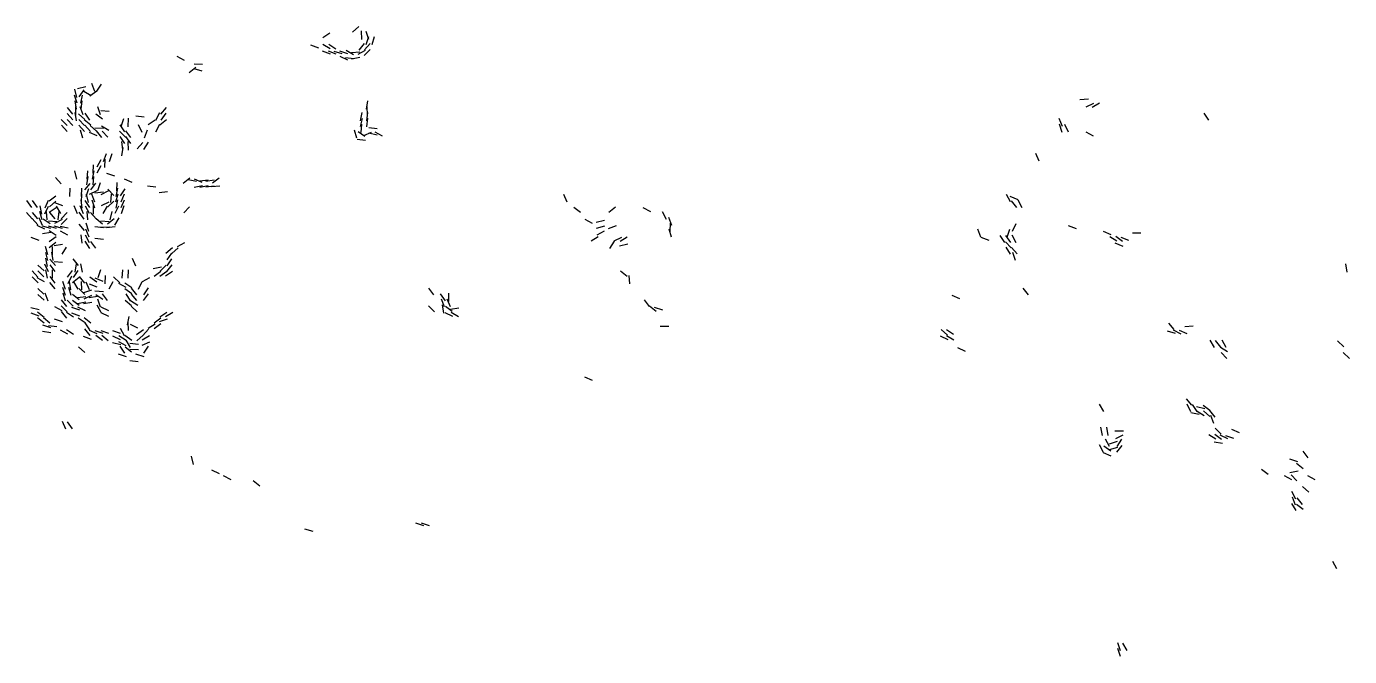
# Model space of a CAD drawing. Extents: x -664598 to -661481, y -979343 to -976126.
# Drawn here: x -663503.8 to -663049.8, y -977948.6 to -977732.3 of the extents above; entities that cross this region are included whole.
import ezdxf

# ---------------------------------------------------------------- set-up
doc = ezdxf.new("R2010")
doc.units = 0

msp = doc.modelspace()

# ---------------------------------------------------------------- linework, layer by layer
at = {"layer": 'CLIFF'}
for p, q in [((-663391.953, -977734.216), (-663389.807, -977732.264)), ((-663402.082, -977736.051), (-663399.678, -977734.429)), ((-663387.981, -977738.102), (-663389.779, -977740.378)), ((-663388.925, -977733.791), (-663388.835, -977736.689)), ((-663385.935, -977738.14), (-663387.825, -977740.34)), ((-663386.405, -977735.87), (-663387.355, -977738.61)), ((-663387.353, -977733.869), (-663386.407, -977736.611)), ((-663384.461, -977735.852), (-663385.299, -977738.628)), ((-663449.592, -977743.905), (-663452.168, -977742.575)), ((-663403.519, -977739.741), (-663406.241, -977738.739)), ((-663399.533, -977741.778), (-663402.227, -977740.702)), ((-663399.634, -977739.982), (-663402.126, -977738.498)), ((-663397.522, -977741.749), (-663400.238, -977740.731)), ((-663397.658, -977740.02), (-663400.102, -977738.46)), ((-663395.493, -977741.664), (-663398.267, -977740.816)), ((-663393.51, -977741.714), (-663396.25, -977740.766)), ((-663393.569, -977743.86), (-663396.191, -977742.62)), ((-663391.645, -977742), (-663394.115, -977740.48)), ((-663389.434, -977741.138), (-663392.326, -977741.342)), ((-663387.597, -977740.565), (-663390.163, -977741.915)), ((-663385.84, -977740.229), (-663387.92, -977742.251)), ((-663445.765, -977746.313), (-663447.995, -977748.167)), ((-663443.431, -977745.301), (-663446.329, -977745.179)), ((-663443.496, -977747.673), (-663446.264, -977746.807)), ((-663391.44, -977743.411), (-663394.32, -977743.069)), ((-663389.464, -977742.927), (-663392.296, -977743.553)), ((-663480.33, -977754.582), (-663481.43, -977751.898)), ((-663486.443, -977758.623), (-663487.317, -977755.857)), ((-663486.518, -977756.644), (-663487.242, -977753.836)), ((-663486.278, -977753.626), (-663483.482, -977752.854)), ((-663485.707, -977756.431), (-663484.053, -977754.049)), ((-663485.167, -977758.661), (-663484.593, -977755.819)), ((-663484.112, -977754.475), (-663481.648, -977756.005)), ((-663482.071, -977756.067), (-663479.689, -977754.413)), ((-663479.693, -977754.441), (-663478.067, -977752.039)), ((-663487.976, -977762.374), (-663489.784, -977760.106)), ((-663486.639, -977760.67), (-663487.121, -977757.81)), ((-663486.869, -977762.69), (-663486.891, -977759.79)), ((-663484.41, -977762.612), (-663485.35, -977759.868)), ((-663485.043, -977760.681), (-663484.717, -977757.799)), ((-663478.375, -977762.599), (-663479.385, -977759.881)), ((-663455.945, -977760.132), (-663457.815, -977762.348)), ((-663387.101, -977760.673), (-663386.659, -977757.807)), ((-663386.842, -977762.69), (-663386.918, -977759.79)), ((-663142.324, -977757.367), (-663139.436, -977757.113)), ((-663140.176, -977759.89), (-663137.584, -977758.59)), ((-663138.131, -977759.973), (-663135.629, -977758.507)), ((-663489.821, -977766.231), (-663491.939, -977764.249)), ((-663487.865, -977764.276), (-663489.895, -977762.204)), ((-663487.874, -977766.284), (-663489.886, -977764.196)), ((-663486.625, -977764.667), (-663487.135, -977761.813)), ((-663483.819, -977764.228), (-663485.941, -977762.252)), ((-663483.896, -977766.305), (-663485.864, -977764.175)), ((-663481.764, -977766.166), (-663483.996, -977764.314)), ((-663482.083, -977764.451), (-663483.677, -977762.029)), ((-663477.738, -977764.133), (-663480.022, -977762.347)), ((-663478.327, -977761.14), (-663475.433, -977761.34)), ((-663471.287, -977766.632), (-663470.473, -977763.848)), ((-663468.902, -977766.69), (-663468.858, -977763.79)), ((-663463.435, -977763.359), (-663466.325, -977763.121)), ((-663459.644, -977764.481), (-663462.116, -977765.999)), ((-663458.171, -977761.975), (-663459.589, -977764.505)), ((-663455.723, -977764.366), (-663458.037, -977766.114)), ((-663456.024, -977762.069), (-663457.736, -977764.411)), ((-663389.232, -977766.647), (-663388.528, -977763.833)), ((-663389.163, -977764.662), (-663388.597, -977761.818)), ((-663387.073, -977766.677), (-663386.687, -977763.803)), ((-663387.025, -977764.683), (-663386.735, -977761.797)), ((-663148.343, -977766.587), (-663149.417, -977763.893)), ((-663098.114, -977764.471), (-663099.646, -977762.009)), ((-663489.899, -977768.307), (-663491.861, -977766.173)), ((-663483.9, -977768.308), (-663485.86, -977766.172)), ((-663484.515, -977770.643), (-663485.245, -977767.837)), ((-663481.909, -977768.317), (-663483.851, -977766.163)), ((-663479.544, -977769.803), (-663482.216, -977768.677)), ((-663479.799, -977768.206), (-663481.961, -977766.274)), ((-663477.43, -977767.272), (-663480.33, -977767.208)), ((-663478.004, -977770.396), (-663479.756, -977768.084)), ((-663475.62, -977767.957), (-663478.14, -977766.523)), ((-663475.862, -977770.273), (-663477.898, -977768.207)), ((-663469.906, -977770.314), (-663471.854, -977768.166)), ((-663470.038, -977772.421), (-663471.722, -977770.059)), ((-663470.047, -977768.427), (-663471.713, -977766.053)), ((-663468.01, -977770.4), (-663469.75, -977768.08)), ((-663468.041, -977772.423), (-663469.719, -977770.057)), ((-663465.535, -977765.946), (-663464.225, -977768.534)), ((-663462.363, -977767.885), (-663463.397, -977770.595)), ((-663458.225, -977765.947), (-663459.535, -977768.533)), ((-663390.493, -977770.638), (-663391.267, -977767.842)), ((-663387.702, -977770.085), (-663390.058, -977768.395)), ((-663388.997, -977768.685), (-663388.763, -977765.795)), ((-663385.564, -977768.631), (-663388.196, -977769.849)), ((-663383.436, -977767.375), (-663386.324, -977767.105)), ((-663383.463, -977769.548), (-663386.297, -977768.932)), ((-663381.623, -977769.962), (-663384.137, -977768.518)), ((-663148.435, -977768.62), (-663149.325, -977765.86)), ((-663146.268, -977768.555), (-663147.492, -977765.925)), ((-663137.626, -977769.968), (-663140.134, -977768.512)), ((-663471.158, -977776.663), (-663470.602, -977773.817)), ((-663470.708, -977774.68), (-663471.052, -977771.8)), ((-663468.785, -977774.687), (-663468.975, -977771.793)), ((-663463.93, -977772.144), (-663465.83, -977774.336)), ((-663462.095, -977772.021), (-663463.665, -977774.459)), ((-663387.445, -977771.45), (-663390.315, -977771.03)), ((-663479.611, -977780.492), (-663478.149, -977777.988)), ((-663477.41, -977778.59), (-663476.35, -977775.89)), ((-663476.93, -977780.689), (-663476.83, -977777.791)), ((-663475.294, -977778.629), (-663474.466, -977775.851)), ((-663156.271, -977778.556), (-663157.489, -977775.924)), ((-663486.56, -977784.654), (-663487.2, -977781.826)), ((-663483, -977784.685), (-663482.76, -977781.795)), ((-663481.178, -977784.659), (-663480.582, -977781.821)), ((-663480.987, -977782.686), (-663480.773, -977779.794)), ((-663479.568, -977782.517), (-663478.192, -977779.963)), ((-663473.504, -977783.699), (-663476.256, -977782.781)), ((-663491.922, -977786.328), (-663493.838, -977784.152)), ((-663488.933, -977790.689), (-663488.827, -977787.791)), ((-663484.92, -977790.689), (-663484.84, -977787.791)), ((-663483.822, -977788.342), (-663481.938, -977786.138)), ((-663483.342, -977790.615), (-663482.418, -977787.865)), ((-663483.065, -977786.678), (-663482.695, -977783.802)), ((-663481.738, -977788.409), (-663480.022, -977786.071)), ((-663481, -977786.685), (-663480.76, -977783.795)), ((-663479.368, -977788.606), (-663478.392, -977785.874)), ((-663475.862, -977788.173), (-663473.898, -977790.307)), ((-663472.576, -977787.822), (-663473.184, -977790.658)), ((-663472.869, -977785.79), (-663472.891, -977788.69)), ((-663470.103, -977788.016), (-663471.657, -977790.464)), ((-663467.552, -977785.821), (-663470.208, -977784.659)), ((-663459.441, -977787.422), (-663462.319, -977787.058)), ((-663447.742, -977784.341), (-663450.018, -977786.139)), ((-663445.459, -977785.53), (-663448.301, -977784.95)), ((-663443.462, -977786.938), (-663446.298, -977787.542)), ((-663443.558, -977785.836), (-663446.202, -977784.644)), ((-663441.441, -977785.065), (-663444.319, -977785.415)), ((-663441.46, -977786.949), (-663444.3, -977787.531)), ((-663439.439, -977787.08), (-663442.321, -977787.4)), ((-663439.449, -977785.007), (-663442.311, -977785.473)), ((-663437.434, -977787.138), (-663440.326, -977787.342)), ((-663437.728, -977784.359), (-663440.032, -977786.121)), ((-663502.031, -977794.415), (-663503.729, -977792.065)), ((-663500.028, -977794.413), (-663501.732, -977792.067)), ((-663497.431, -977794.581), (-663496.329, -977791.899)), ((-663496.039, -977792.111), (-663493.721, -977790.369)), ((-663495.974, -977794.192), (-663493.786, -977792.288)), ((-663494.242, -977792.743), (-663491.518, -977793.737)), ((-663484.747, -977794.684), (-663485.013, -977791.796)), ((-663484.901, -977792.69), (-663484.859, -977789.79)), ((-663482.12, -977794.475), (-663483.64, -977792.005)), ((-663482.579, -977792.658), (-663483.181, -977789.822)), ((-663482.192, -977789.858), (-663479.568, -977788.622)), ((-663480.336, -977792.584), (-663481.424, -977789.896)), ((-663480.424, -977794.616), (-663481.336, -977791.864)), ((-663480.322, -977789.395), (-663477.438, -977789.085)), ((-663475.556, -977792.649), (-663478.204, -977793.831)), ((-663478.156, -977789.929), (-663475.604, -977788.551)), ((-663473.813, -977792.258), (-663475.947, -977794.222)), ((-663474.734, -977789.797), (-663475.026, -977792.683)), ((-663472.526, -977789.834), (-663473.234, -977792.646)), ((-663472.6, -977791.817), (-663473.16, -977794.663)), ((-663470.341, -977791.894), (-663471.419, -977794.586)), ((-663470.363, -977789.885), (-663471.397, -977792.595)), ((-663455.445, -977789.034), (-663458.315, -977789.446)), ((-663318.293, -977792.566), (-663319.467, -977789.914)), ((-663166.208, -977792.525), (-663167.552, -977789.955)), ((-663163.533, -977791.777), (-663166.227, -977790.703)), ((-663163.99, -977794.385), (-663165.77, -977792.095)), ((-663162.198, -977794.519), (-663163.562, -977791.961)), ((-663501.925, -977798.331), (-663503.835, -977796.149)), ((-663499.973, -977798.371), (-663501.787, -977796.109)), ((-663498.497, -977798.639), (-663499.263, -977795.841)), ((-663498.609, -977796.665), (-663499.151, -977793.815)), ((-663497.5, -977796.551), (-663496.26, -977793.929)), ((-663496.776, -977798.686), (-663496.984, -977795.794)), ((-663496.093, -977796.035), (-663493.667, -977794.445)), ((-663493.969, -977798.368), (-663495.791, -977796.112)), ((-663493.616, -977793.991), (-663492.144, -977796.489)), ((-663492.691, -977795.802), (-663493.069, -977798.678)), ((-663489.884, -977796.186), (-663491.876, -977798.294)), ((-663486.327, -977796.58), (-663487.433, -977793.9)), ((-663484.066, -977798.44), (-663485.694, -977796.04)), ((-663484.303, -977796.57), (-663485.457, -977793.91)), ((-663482.189, -977796.515), (-663483.571, -977793.965)), ((-663482.8, -977798.688), (-663482.96, -977795.792)), ((-663479.877, -977798.287), (-663481.883, -977796.193)), ((-663480.885, -977796.69), (-663480.875, -977793.79)), ((-663476.151, -977793.986), (-663477.609, -977796.494)), ((-663474.523, -977795.835), (-663475.237, -977798.645)), ((-663472.229, -977793.944), (-663473.531, -977796.536)), ((-663470.408, -977793.869), (-663471.352, -977796.611)), ((-663447.881, -977794.189), (-663449.879, -977796.291)), ((-663313.715, -977796.103), (-663316.045, -977794.377)), ((-663301.728, -977794.36), (-663304.032, -977796.12)), ((-663289.584, -977795.891), (-663292.176, -977794.589)), ((-663284.208, -977798.525), (-663285.552, -977795.955)), ((-663499.922, -977800.328), (-663501.838, -977798.152)), ((-663497.561, -977801.843), (-663500.199, -977800.637)), ((-663498.278, -977800.559), (-663499.482, -977797.921)), ((-663495.484, -977801.633), (-663498.276, -977800.847)), ((-663495.69, -977800.069), (-663498.07, -977798.411)), ((-663493.435, -977799.364), (-663496.325, -977799.116)), ((-663493.496, -977801.673), (-663496.264, -977800.807)), ((-663491.486, -977801.638), (-663494.274, -977800.842)), ((-663491.602, -977798.555), (-663494.158, -977799.925)), ((-663489.468, -977801.569), (-663492.292, -977800.911)), ((-663489.85, -977798.219), (-663491.91, -977800.261)), ((-663483.961, -977802.361), (-663485.799, -977800.119)), ((-663482.434, -977802.62), (-663483.326, -977799.86)), ((-663477.438, -977801.394), (-663480.322, -977801.086)), ((-663477.792, -977800.199), (-663479.968, -977798.281)), ((-663475.434, -977801.135), (-663478.326, -977801.345)), ((-663475.437, -977799.385), (-663478.323, -977799.095)), ((-663473.437, -977801.097), (-663476.323, -977801.383)), ((-663473.751, -977798.33), (-663476.009, -977800.15)), ((-663472.084, -977798.028), (-663473.676, -977800.452)), ((-663309.598, -977799.917), (-663312.162, -977798.563)), ((-663305.475, -977800.882), (-663308.285, -977801.598)), ((-663305.478, -977798.87), (-663308.282, -977799.61)), ((-663301.511, -977800.761), (-663304.249, -977801.719)), ((-663282.331, -977800.582), (-663283.429, -977797.898)), ((-663282.497, -977804.639), (-663283.263, -977801.841)), ((-663282.92, -977802.689), (-663282.84, -977799.791)), ((-663165.51, -977802.546), (-663164.25, -977799.934)), ((-663143.528, -977801.765), (-663146.232, -977800.715)), ((-663499.525, -977805.756), (-663502.235, -977804.724)), ((-663495.444, -977803.039), (-663498.316, -977803.441)), ((-663493.682, -977804.057), (-663496.078, -977802.423)), ((-663496.07, -977806.069), (-663493.69, -977804.411)), ((-663496.04, -977808.11), (-663493.72, -977806.37)), ((-663489.593, -977803.908), (-663492.167, -977802.572)), ((-663484.673, -977806.675), (-663485.087, -977803.805)), ((-663482.116, -977808.472), (-663483.644, -977806.008)), ((-663482.231, -977806.537), (-663483.529, -977803.943)), ((-663482.352, -977804.59), (-663483.408, -977801.89)), ((-663480.01, -977808.4), (-663481.75, -977806.08)), ((-663477.439, -977805.398), (-663480.321, -977805.082)), ((-663307.67, -977804.441), (-663310.09, -977806.039)), ((-663305.628, -977802.509), (-663308.132, -977803.971)), ((-663303.678, -977808.451), (-663302.082, -977806.029)), ((-663302.208, -977805.821), (-663299.552, -977804.659)), ((-663300.09, -977806.039), (-663297.67, -977804.441)), ((-663176.341, -977804.586), (-663177.419, -977801.894)), ((-663173.513, -977805.723), (-663176.247, -977804.757)), ((-663168.061, -977806.436), (-663169.699, -977804.044)), ((-663165.897, -977808.306), (-663167.863, -977806.174)), ((-663166.002, -977806.394), (-663167.758, -977804.086)), ((-663167.352, -977804.611), (-663166.408, -977801.869)), ((-663164.198, -977806.519), (-663165.562, -977803.961)), ((-663131.567, -977803.856), (-663134.193, -977802.624)), ((-663129.639, -977805.989), (-663132.121, -977804.491)), ((-663127.754, -977806.153), (-663130.006, -977804.327)), ((-663125.529, -977805.767), (-663128.231, -977804.713)), ((-663121.43, -977803.208), (-663124.33, -977803.272)), ((-663496.446, -977810.624), (-663497.314, -977807.856)), ((-663496.521, -977812.645), (-663497.239, -977809.835)), ((-663494.639, -977812.67), (-663495.121, -977809.81)), ((-663494.848, -977810.69), (-663494.912, -977807.79)), ((-663494.319, -977807.419), (-663491.441, -977807.061)), ((-663491.622, -977810.486), (-663490.138, -977807.994)), ((-663453.769, -977808.308), (-663455.991, -977810.172)), ((-663454.053, -977810.049), (-663455.707, -977812.431)), ((-663451.767, -977808.31), (-663453.993, -977810.17)), ((-663449.616, -977806.529), (-663452.144, -977807.951)), ((-663300.279, -977807.62), (-663297.481, -977806.86)), ((-663166.126, -977810.479), (-663167.634, -977808.001)), ((-663163.902, -977810.311), (-663165.858, -977808.169)), ((-663164.394, -977812.606), (-663165.366, -977809.874)), ((-663127.544, -977807.803), (-663130.216, -977806.677)), ((-663497.808, -977816.216), (-663499.952, -977814.264)), ((-663496.253, -977816.547), (-663497.507, -977813.933)), ((-663496.616, -977814.666), (-663497.144, -977811.814)), ((-663493.916, -977814.323), (-663495.844, -977812.157)), ((-663494.015, -977816.404), (-663495.745, -977814.076)), ((-663491.434, -977813.35), (-663494.326, -977813.13)), ((-663485.992, -977814.387), (-663487.768, -977812.093)), ((-663487.109, -977816.672), (-663486.651, -977813.808)), ((-663484.608, -977816.664), (-663485.152, -977813.816)), ((-663466.26, -977814.551), (-663467.5, -977811.929)), ((-663457.459, -977814.954), (-663460.301, -977815.526)), ((-663455.839, -977814.231), (-663457.921, -977816.249)), ((-663453.993, -977814.093), (-663455.767, -977816.387)), ((-663454.071, -977812.037), (-663455.689, -977814.443)), ((-663050.633, -977816.669), (-663051.127, -977813.811)), ((-663499.855, -977820.265), (-663501.905, -977818.215)), ((-663499.902, -977818.311), (-663501.858, -977816.169)), ((-663497.594, -977819.911), (-663500.166, -977818.569)), ((-663497.864, -977818.275), (-663499.896, -977816.205)), ((-663496.564, -977818.655), (-663497.196, -977815.825)), ((-663494.036, -977820.419), (-663495.724, -977818.061)), ((-663494.872, -977818.69), (-663494.888, -977815.79)), ((-663490.387, -977822.604), (-663491.373, -977819.876)), ((-663489.773, -977818.382), (-663487.987, -977816.098)), ((-663489.478, -977820.561), (-663488.282, -977817.919)), ((-663488.64, -977822.67), (-663489.12, -977819.81)), ((-663488.011, -977820.147), (-663485.749, -977818.333)), ((-663487.639, -977818.475), (-663486.121, -977816.005)), ((-663486.141, -977822.488), (-663487.619, -977819.992)), ((-663485.788, -977818.109), (-663483.972, -977820.371)), ((-663484.782, -977822.687), (-663484.978, -977819.793)), ((-663483.485, -977819.922), (-663482.275, -977822.558)), ((-663479.716, -977820.104), (-663482.044, -977818.376)), ((-663477.541, -977819.796), (-663480.219, -977818.684)), ((-663478.443, -977815.857), (-663479.317, -977818.623)), ((-663476.874, -977817.79), (-663476.886, -977820.69)), ((-663474.152, -977819.986), (-663475.608, -977822.494)), ((-663471.833, -977820.243), (-663473.927, -977818.237)), ((-663470.977, -977818.687), (-663470.783, -977815.793)), ((-663468.887, -977818.69), (-663468.873, -977815.79)), ((-663464.276, -977819.922), (-663465.484, -977822.558)), ((-663461.589, -977818.58), (-663464.171, -977819.9)), ((-663457.697, -977816.402), (-663460.063, -977818.078)), ((-663455.699, -977816.399), (-663458.061, -977818.081)), ((-663453.677, -977816.43), (-663456.083, -977818.05)), ((-663297.752, -977818.151), (-663300.008, -977816.329)), ((-663296.726, -977820.682), (-663297.034, -977817.798)), ((-663497.816, -977826.225), (-663499.944, -977824.255)), ((-663497.826, -977824.236), (-663499.934, -977822.244)), ((-663496.395, -977826.607), (-663497.365, -977823.873)), ((-663493.946, -977822.349), (-663495.814, -977820.131)), ((-663490.43, -977824.618), (-663491.33, -977821.862)), ((-663490.489, -977826.636), (-663491.271, -977823.844)), ((-663488.478, -977824.633), (-663489.282, -977821.847)), ((-663485.78, -977826.185), (-663487.98, -977824.295)), ((-663483.842, -977824.252), (-663485.918, -977822.228)), ((-663481.499, -977822.798), (-663484.261, -977823.682)), ((-663479.526, -977821.759), (-663482.234, -977820.721)), ((-663477.433, -977823.334), (-663480.327, -977823.146)), ((-663477.68, -977826.054), (-663480.08, -977824.426)), ((-663475.99, -977826.385), (-663477.77, -977824.095)), ((-663469.594, -977821.91), (-663472.166, -977820.57)), ((-663467.672, -977822.043), (-663470.088, -977820.437)), ((-663467.714, -977824.102), (-663470.046, -977822.378)), ((-663468.086, -977826.453), (-663469.674, -977824.027)), ((-663465.929, -977826.334), (-663467.831, -977824.146)), ((-663465.972, -977824.37), (-663467.788, -977822.11)), ((-663462.017, -977824.075), (-663463.743, -977826.405)), ((-663462.062, -977822.043), (-663463.698, -977824.437)), ((-663364.012, -977824.401), (-663365.748, -977822.079)), ((-663360.058, -977826.434), (-663361.702, -977824.046)), ((-663358.869, -977826.69), (-663358.891, -977823.79)), ((-663159.953, -977824.355), (-663161.807, -977822.125)), ((-663499.479, -977829.615), (-663502.281, -977828.865)), ((-663491.605, -977829.931), (-663494.155, -977828.549)), ((-663489.834, -977830.244), (-663491.926, -977828.236)), ((-663490.003, -977828.395), (-663491.757, -977826.085)), ((-663487.855, -977828.265), (-663489.905, -977826.215)), ((-663485.513, -977829.722), (-663488.247, -977828.758)), ((-663485.734, -977828.128), (-663488.026, -977826.352)), ((-663483.442, -977825.056), (-663486.318, -977825.424)), ((-663483.46, -977826.944), (-663486.3, -977827.536)), ((-663483.582, -977829.887), (-663486.178, -977828.593)), ((-663481.445, -977827.033), (-663484.315, -977827.447)), ((-663481.568, -977824.623), (-663484.192, -977825.857)), ((-663479.453, -977824.985), (-663482.307, -977825.495)), ((-663478.203, -977830.522), (-663479.557, -977827.958)), ((-663478.473, -977828.632), (-663479.287, -977825.848)), ((-663475.565, -977829.851), (-663478.195, -977828.629)), ((-663467.766, -977828.168), (-663469.994, -977826.312)), ((-663465.67, -977828.038), (-663468.09, -977826.442)), ((-663465.816, -977830.225), (-663467.944, -977828.255)), ((-663363.851, -977830.262), (-663365.909, -977828.218)), ((-663360.331, -977828.582), (-663361.429, -977825.898)), ((-663360.643, -977830.671), (-663361.117, -977827.809)), ((-663357.712, -977830.099), (-663360.048, -977828.381)), ((-663358.274, -977828.557), (-663359.486, -977825.923)), ((-663355.449, -977829.003), (-663358.311, -977829.477)), ((-663289.986, -977828.382), (-663291.774, -977826.098)), ((-663287.747, -977830.145), (-663290.013, -977828.335)), ((-663285.497, -977829.676), (-663288.263, -977828.804)), ((-663183.536, -977825.785), (-663186.224, -977824.695)), ((-663499.525, -977831.757), (-663502.235, -977830.723)), ((-663497.754, -977832.153), (-663500.006, -977830.327)), ((-663497.759, -977834.16), (-663500.001, -977832.32)), ((-663495.774, -977834.178), (-663497.986, -977832.302)), ((-663491.495, -977833.669), (-663494.265, -977832.811)), ((-663489.973, -977832.371), (-663491.787, -977830.109)), ((-663487.67, -977832.039), (-663490.09, -977830.441)), ((-663485.519, -977831.739), (-663488.241, -977830.741)), ((-663483.65, -977834.008), (-663486.11, -977832.472)), ((-663481.779, -977834.184), (-663483.981, -977832.296)), ((-663475.564, -977831.849), (-663478.196, -977830.631)), ((-663469.195, -977834.655), (-663468.565, -977831.825)), ((-663457.716, -977832.376), (-663460.044, -977834.104)), ((-663455.505, -977832.78), (-663458.255, -977833.7)), ((-663455.675, -977830.433), (-663458.085, -977832.047)), ((-663453.627, -977830.511), (-663456.133, -977831.969)), ((-663357.574, -977831.871), (-663360.186, -977830.609)), ((-663355.629, -977831.974), (-663358.131, -977830.506)), ((-663495.454, -977837.505), (-663498.306, -977836.975)), ((-663495.506, -977835.704), (-663498.254, -977834.776)), ((-663493.437, -977835.383), (-663496.323, -977835.097)), ((-663489.607, -977837.934), (-663492.153, -977836.546)), ((-663487.704, -977838.088), (-663490.056, -977836.392)), ((-663481.95, -977838.353), (-663483.81, -977836.127)), ((-663482.124, -977836.477), (-663483.636, -977834.003)), ((-663479.552, -977837.822), (-663482.208, -977836.658)), ((-663477.509, -977837.712), (-663480.251, -977836.768)), ((-663475.52, -977837.743), (-663478.24, -977836.737)), ((-663471.513, -977837.723), (-663474.247, -977836.757)), ((-663470.229, -977838.536), (-663471.531, -977835.944)), ((-663468.867, -977836.69), (-663468.893, -977833.79)), ((-663465.587, -977835.897), (-663468.173, -977834.583)), ((-663463.711, -977836.382), (-663466.049, -977838.098)), ((-663461.911, -977836.162), (-663463.849, -977838.318)), ((-663459.656, -977834.462), (-663462.104, -977836.018)), ((-663457.744, -977834.338), (-663460.016, -977836.142)), ((-663283.43, -977835.23), (-663286.33, -977835.25)), ((-663187.798, -977838.205), (-663189.962, -977836.275)), ((-663185.673, -977838.043), (-663188.087, -977836.437)), ((-663109.487, -977837.642), (-663112.273, -977836.838)), ((-663109.934, -977836.339), (-663111.826, -977834.141)), ((-663107.58, -977837.882), (-663110.18, -977836.598)), ((-663105.567, -977837.856), (-663108.193, -977836.624)), ((-663103.434, -977835.137), (-663106.326, -977835.343)), ((-663483.79, -977844.196), (-663485.97, -977842.284)), ((-663481.525, -977839.755), (-663484.235, -977838.725)), ((-663477.721, -977840.111), (-663480.039, -977838.369)), ((-663475.757, -977840.158), (-663478.003, -977838.322)), ((-663471.481, -977841.621), (-663474.279, -977840.859)), ((-663471.565, -977839.851), (-663474.195, -977838.629)), ((-663469.619, -977841.956), (-663472.141, -977840.524)), ((-663469.67, -977840.039), (-663472.09, -977838.441)), ((-663470.101, -977844.463), (-663471.659, -977842.017)), ((-663467.693, -977840.073), (-663470.067, -977838.407)), ((-663467.748, -977844.146), (-663470.012, -977842.334)), ((-663468.125, -977842.478), (-663469.635, -977840.002)), ((-663465.44, -977841.408), (-663468.32, -977841.072)), ((-663463.8, -977838.272), (-663465.96, -977840.208)), ((-663461.57, -977840.619), (-663464.19, -977841.861)), ((-663461.651, -977838.47), (-663464.109, -977840.01)), ((-663462.068, -977842.038), (-663463.692, -977844.442)), ((-663187.588, -977839.899), (-663190.172, -977838.581)), ((-663185.646, -977840.001), (-663188.114, -977838.479)), ((-663181.581, -977843.884), (-663184.179, -977842.596)), ((-663096.174, -977842.506), (-663097.586, -977839.974)), ((-663093.977, -977842.375), (-663095.783, -977840.105)), ((-663091.642, -977843.995), (-663094.118, -977842.485)), ((-663092.188, -977842.514), (-663093.572, -977839.966)), ((-663051.819, -977842.228), (-663053.941, -977840.252)), ((-663469.516, -977845.731), (-663472.244, -977844.749)), ((-663465.432, -977843.317), (-663468.328, -977843.163)), ((-663465.446, -977847.453), (-663468.314, -977847.027)), ((-663463.492, -977845.661), (-663466.268, -977844.819)), ((-663091.871, -977846.281), (-663093.889, -977844.199)), ((-663049.81, -977846.219), (-663051.95, -977844.261)), ((-663309.549, -977853.816), (-663312.211, -977852.664)), ((-663103.946, -977862.349), (-663105.814, -977860.131)), ((-663134.123, -977864.477), (-663135.637, -977862.003)), ((-663104.284, -977864.562), (-663105.476, -977861.918)), ((-663101.456, -977865.513), (-663104.304, -977864.967)), ((-663102.044, -977864.425), (-663103.716, -977862.055)), ((-663099.47, -977863.577), (-663102.29, -977862.903)), ((-663099.639, -977865.99), (-663102.121, -977864.49)), ((-663097.732, -977864.126), (-663100.028, -977862.354)), ((-663097.779, -977866.184), (-663099.981, -977864.296)), ((-663095.955, -977866.357), (-663097.805, -977864.123)), ((-663490.317, -977870.576), (-663491.443, -977867.904)), ((-663488.024, -977870.411), (-663489.736, -977868.069)), ((-663134.583, -977872.659), (-663135.177, -977869.821)), ((-663132.624, -977872.667), (-663133.136, -977869.813)), ((-663096.36, -977868.593), (-663097.4, -977865.887)), ((-663132.234, -977876.538), (-663133.526, -977873.942)), ((-663127.43, -977871.268), (-663130.33, -977871.212)), ((-663127.588, -977872.583), (-663130.172, -977873.897)), ((-663128.114, -977874.009), (-663129.646, -977876.471)), ((-663095.66, -977874.024), (-663098.1, -977872.456)), ((-663093.701, -977874.084), (-663096.059, -977872.396)), ((-663093.866, -977872.276), (-663095.894, -977870.204)), ((-663091.568, -977873.858), (-663094.192, -977872.622)), ((-663089.499, -977873.682), (-663092.261, -977872.798)), ((-663087.535, -977871.781), (-663090.225, -977870.699)), ((-663134.186, -977878.513), (-663135.574, -977875.967)), ((-663131.558, -977879.836), (-663134.202, -977878.644)), ((-663131.686, -977878.063), (-663134.074, -977876.417)), ((-663129.479, -977876.868), (-663132.281, -977877.612)), ((-663129.504, -977874.781), (-663132.256, -977875.699)), ((-663127.993, -977876.093), (-663129.767, -977878.387)), ((-663093.456, -977875.511), (-663096.304, -977874.969)), ((-663064.014, -977880.403), (-663065.746, -977878.077)), ((-663446.507, -977882.641), (-663447.253, -977879.839)), ((-663067.504, -977881.698), (-663070.256, -977880.782)), ((-663065.714, -977884.102), (-663068.046, -977882.378)), ((-663437.573, -977885.869), (-663440.187, -977884.611)), ((-663433.575, -977887.873), (-663436.185, -977886.607)), ((-663077.75, -977886.149), (-663080.01, -977884.331)), ((-663069.626, -977887.968), (-663072.134, -977886.512)), ((-663067.464, -977884.927), (-663070.296, -977885.553)), ((-663067.899, -977888.308), (-663069.861, -977886.172)), ((-663061.589, -977887.9), (-663064.171, -977886.58)), ((-663423.755, -977890.154), (-663426.005, -977888.326)), ((-663068.202, -977894.522), (-663069.558, -977891.958)), ((-663063.799, -977892.206), (-663065.961, -977890.274)), ((-663068.108, -977898.467), (-663069.652, -977896.013)), ((-663068.32, -977896.578), (-663069.44, -977893.902)), ((-663065.734, -977898.129), (-663068.026, -977896.351)), ((-663065.956, -977896.357), (-663067.804, -977894.123)), ((-663405.492, -977905.66), (-663408.268, -977904.82)), ((-663367.499, -977903.683), (-663370.261, -977902.797)), ((-663365.504, -977903.697), (-663368.256, -977902.783)), ((-663054.19, -977918.515), (-663055.57, -977915.965)), ((-663128.39, -977948.605), (-663129.37, -977945.875)), ((-663128.42, -977946.615), (-663129.34, -977943.865)), ((-663126.155, -977946.496), (-663127.605, -977943.984))]:
    msp.add_line(p, q, dxfattribs=at)

doc.saveas('drawing.dxf')
